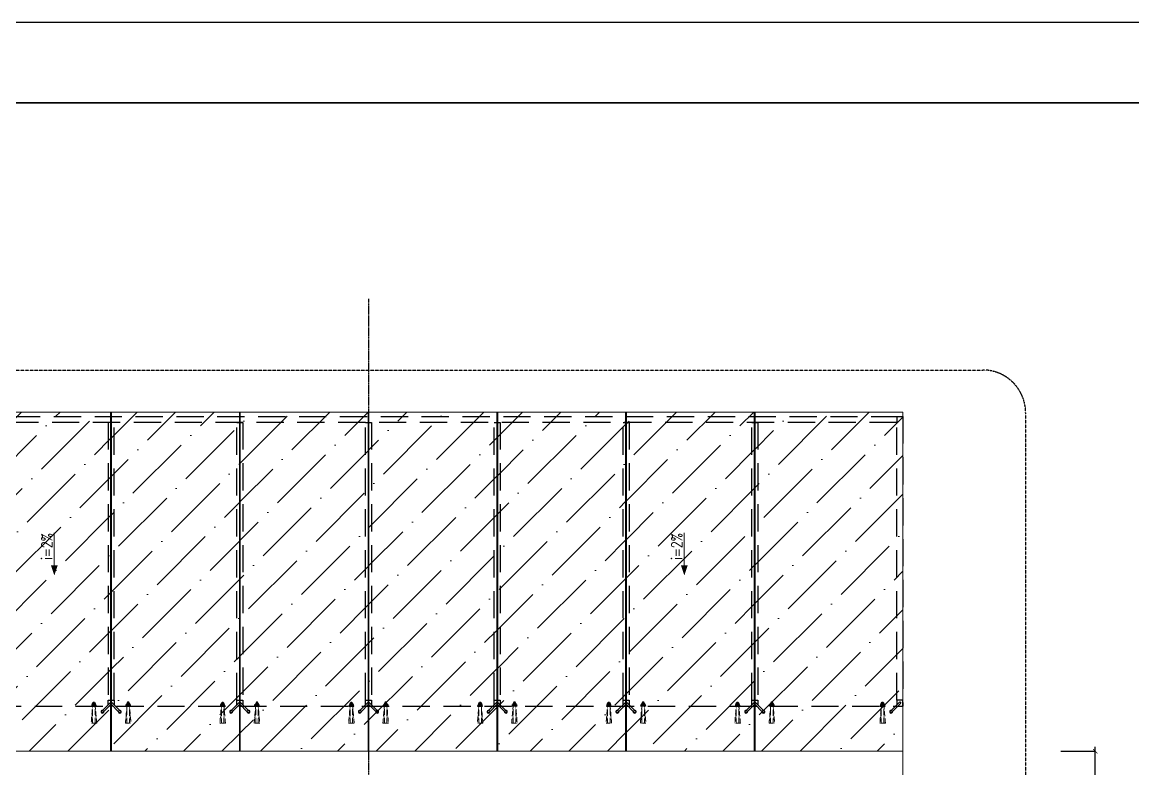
# Model space of a CAD drawing. Extents: x 134921 to 2525442, y -280073 to 23449.
# Drawn here: x 175665 to 188605, y 14751 to 23449 of the extents above; entities that cross this region are included whole.
import ezdxf
from ezdxf.enums import TextEntityAlignment as Align

# ---------------------------------------------------------------- set-up
doc = ezdxf.new("R2010")
doc.units = 0
doc.header["$PDMODE"] = 3
doc.header["$PDSIZE"] = 100
for name, pattern in [('DASH2', [0.375, 0.25, -0.125]), ('DASHED2', [9.525, 6.35, -3.175]), ('X_GRID$0$CENTER', [2, 1.25, -0.25, 0.25, -0.25])]:
    doc.linetypes.add(name, pattern=pattern)
doc.layers.get('0').update_dxf_attribs({"linetype": 'CONTINUOUS'})
doc.layers.get('Defpoints').update_dxf_attribs({"linetype": 'CONTINUOUS'})
for name, color, linetype, lineweight in [('A - Hatch', 251, 'CONTINUOUS', 5), ('a khuat', 5, 'DASHED2', 15), ('a text', 7, 'CONTINUOUS', 5), ('a thiet bi', 146, 'CONTINUOUS', 9), ('A-STAIRS', 7, 'CONTINUOUS', 20), ('DIA HINH', 8, 'CONTINUOUS', 5), ('Kinh', 5, 'CONTINUOUS', 13), ('TEXT', 7, 'CONTINUOUS', 5), ('X_GRID$0$symb', 6, 'CONTINUOUS', 25)]:
    doc.layers.add(name, color=color, linetype=linetype, lineweight=lineweight)
for name, color, linetype in [('A-OVER', 1, 'DASHED2'), ('chuyen-chi-tiet', 30, 'CONTINUOUS'), ('htch', 8, 'CONTINUOUS'), ('Steel', 7, 'CONTINUOUS'), ('X_GRID$0$A-GRID 1', 253, 'X_GRID$0$CENTER')]:
    doc.layers.add(name, color=color, linetype=linetype)
doc.styles.add('dim 1', font='romans.shx', dxfattribs={"width": 0.8})
doc.styles.add('TEXT', font='VHARIAL_1.TTF')
doc.dimstyles.new('Copy of KT-150', dxfattribs={"dimscale": 150, "dimtxt": 2, "dimasz": 0.5, "dimexe": 0, "dimexo": 0, "dimgap": 0.5, "dimtad": 1, "dimrnd": 5, "dimdsep": 46, "dimtxsty": 'TEXT', "dimblk": 'ARCHTICK', "dimcen": 0, "dimdle": 0.5, "dimclrd": 24, "dimclre": 24, "dimclrt": 7, "dimadec": 0, "dimazin": 0, "dimtfac": 0.005556, "dimtix": 1, "dimtmove": 2, "dimatfit": 3, "dimfxl": 1, "dimtolj": 1, "dimtzin": 0, "dimarcsym": 1})
pattern_1 = [(45, (-207399.62, 0), (168.3798, 617.3926), [793.75, -158.75, 0, -158.75])]

# ---------------------------------------------------------------- blocks, each defined once
blk = doc.blocks.new('_ArchTick')
at = {"color": 0, "linetype": 'ByBlock', "const_width": 0.15}
blk.add_lwpolyline([(-0.5, -0.5), (0.5, 0.5)], dxfattribs=at)
blk = doc.blocks.new('*D29')
at = {"layer": 'Defpoints', "color": 0, "transparency": 16777216}
for p in [(187357, 14957), (188168, 14957), (187357, 11057)]:
    blk.add_point(p, dxfattribs=at)
at = {"layer": 'DIA HINH', "color": 24, "lineweight": -2, "transparency": 16777216}
for p, q in [((187768, 14957), (188168, 14957)), ((188168, 11007), (188168, 15007)), ((187768, 11057), (188168, 11057))]:
    blk.add_line(p, q, dxfattribs=at)
at = {"layer": 'DIA HINH', "color": 24, "lineweight": -2, "transparency": 16777216, "xscale": 50, "yscale": 50, "zscale": 50}
for p, rotation in [((188168, 14957), 90), ((188168, 11057), 270)]:
    blk.add_blockref('_ArchTick', p, dxfattribs=dict(at, rotation=rotation))
at = {"layer": 'DIA HINH', "color": 7, "transparency": 16777216, "insert": (188016, 13007), "char_height": 200, "attachment_point": 5, "rotation": 90, "style": 'TEXT'}
blk.add_mtext('\\A1;3900', dxfattribs=at)

msp = doc.modelspace()

# ---------------------------------------------------------------- hatches: boundary and pattern name
at = {"layer": 'A - Hatch'}
h = msp.add_hatch(dxfattribs=at)
h.set_pattern_fill('ANSI36', color=8, scale=100)
h.set_pattern_definition(pattern_1)
h.paths.add_polyline_path([(175205.476, 18907.016), (176695.476, 18907.016), (176695.476, 14957.016), (175205.476, 14957.016)])
h = msp.add_hatch(dxfattribs=at)
h.set_pattern_fill('ANSI36', color=8, scale=100)
h.set_pattern_definition(pattern_1)
h.paths.add_polyline_path([(178195.476, 18907.016), (176705.476, 18907.016), (176705.476, 14957.016), (178195.476, 14957.016)])
h = msp.add_hatch(dxfattribs=at)
h.set_pattern_fill('ANSI36', color=8, scale=100)
h.set_pattern_definition(pattern_1)
h.paths.add_polyline_path([(178205.476, 18907.016), (179695.476, 18907.016), (179695.476, 14957.016), (178205.476, 14957.016)])
h = msp.add_hatch(dxfattribs=at)
h.set_pattern_fill('ANSI36', color=8, scale=100)
h.set_pattern_definition(pattern_1)
h.paths.add_polyline_path([(181195.476, 18907.016), (179705.476, 18907.016), (179705.476, 14957.016), (181195.476, 14957.016)])
h = msp.add_hatch(dxfattribs=at)
h.set_pattern_fill('ANSI36', color=8, scale=100)
h.set_pattern_definition(pattern_1)
h.paths.add_polyline_path([(181205.476, 18907.016), (182695.476, 18907.016), (182695.476, 14957.016), (181205.476, 14957.016)])
h.paths.add_polyline_path([(184195.476, 18907.016), (182705.476, 18907.016), (182705.476, 14957.016), (184195.476, 14957.016)])
h.paths.add_polyline_path([(184205.476, 18907.016), (185925.476, 18907.016), (185925.476, 14957.016), (184205.476, 14957.016)])

# ---------------------------------------------------------------- linework, layer by layer
at = {"color": 4}
msp.add_lwpolyline([(137825.171, -24613.545), (203365.318, -24613.545), (203365.318, 22511.027), (137825.171, 22511.027)], close=True, dxfattribs=at)
at = {"layer": 'A - Hatch', "color": 8}
msp.add_line((184200.476, 18857.016), (184200.476, 18907.016), dxfattribs=at)
at = {"layer": 'a khuat', "color": 8, "ltscale": 0.2}
for points in [[(176485.476, 15482.016), (176468.839, 15284.716), (176532.816, 15284.716), (176515.476, 15482.016)], [(176485.476, 15482.016), (176485.476, 15284.716), (176515.476, 15284.716), (176515.476, 15482.016)], [(176915.476, 15482.016), (176932.114, 15284.716), (176868.137, 15284.716), (176885.476, 15482.016)], [(176915.476, 15482.016), (176915.476, 15284.716), (176885.476, 15284.716), (176885.476, 15482.016)], [(177985.476, 15482.016), (177968.839, 15284.716), (178032.816, 15284.716), (178015.476, 15482.016)], [(177985.476, 15482.016), (177985.476, 15284.716), (178015.476, 15284.716), (178015.476, 15482.016)], [(178415.476, 15482.016), (178432.114, 15284.716), (178368.137, 15284.716), (178385.476, 15482.016)], [(178415.476, 15482.016), (178415.476, 15284.716), (178385.476, 15284.716), (178385.476, 15482.016)], [(179485.476, 15482.016), (179468.839, 15284.716), (179532.816, 15284.716), (179515.476, 15482.016)], [(179485.476, 15482.016), (179485.476, 15284.716), (179515.476, 15284.716), (179515.476, 15482.016)], [(179915.476, 15482.016), (179932.114, 15284.716), (179868.137, 15284.716), (179885.476, 15482.016)], [(179915.476, 15482.016), (179915.476, 15284.716), (179885.476, 15284.716), (179885.476, 15482.016)], [(180985.476, 15482.016), (180968.839, 15284.716), (181032.816, 15284.716), (181015.476, 15482.016)], [(180985.476, 15482.016), (180985.476, 15284.716), (181015.476, 15284.716), (181015.476, 15482.016)], [(181415.476, 15482.016), (181432.114, 15284.716), (181368.137, 15284.716), (181385.476, 15482.016)], [(181415.476, 15482.016), (181415.476, 15284.716), (181385.476, 15284.716), (181385.476, 15482.016)], [(182485.476, 15482.016), (182468.839, 15284.716), (182532.816, 15284.716), (182515.476, 15482.016)], [(182485.476, 15482.016), (182485.476, 15284.716), (182515.476, 15284.716), (182515.476, 15482.016)], [(182915.476, 15482.016), (182932.114, 15284.716), (182868.137, 15284.716), (182885.476, 15482.016)], [(182915.476, 15482.016), (182915.476, 15284.716), (182885.476, 15284.716), (182885.476, 15482.016)], [(183985.476, 15482.016), (183968.839, 15284.716), (184032.816, 15284.716), (184015.476, 15482.016)], [(183985.476, 15482.016), (183985.476, 15284.716), (184015.476, 15284.716), (184015.476, 15482.016)], [(184415.476, 15482.016), (184432.114, 15284.716), (184368.137, 15284.716), (184385.476, 15482.016)], [(184415.476, 15482.016), (184415.476, 15284.716), (184385.476, 15284.716), (184385.476, 15482.016)], [(185675.476, 15482.016), (185658.839, 15284.716), (185722.816, 15284.716), (185705.476, 15482.016)], [(185675.476, 15482.016), (185675.476, 15284.716), (185705.476, 15284.716), (185705.476, 15482.016)]]:
    msp.add_lwpolyline(points, dxfattribs=at)
at = {"layer": 'a text', "color": 8, "ltscale": 0.01}
for p, q in [((176039.315, 17122.83), (176039.315, 17498.346)), ((183380.108, 17122.83), (183380.108, 17498.346))]:
    msp.add_line(p, q, dxfattribs=at)
at = {"layer": 'a text', "color": 8, "ltscale": 0.01, "flags": 128}
for points in [[(176039.315, 17002.83, 0, 80, 0), (176039.315, 17122.83, 80, 80, 0)], [(183380.108, 17002.83, 0, 80, 0), (183380.108, 17122.83, 80, 80, 0)]]:
    msp.add_lwpolyline(points, format="xyseb", dxfattribs=at)
at = {"layer": 'a thiet bi', "color": 8}
for p, q in [((156986.179, 18907.016), (185925.476, 18907.016)), ((185925.476, 18907.016), (185925.476, 14957.016)), ((152475.476, 14957.016), (185925.476, 14957.016))]:
    msp.add_line(p, q, dxfattribs=at)
at = {"layer": 'A-OVER', "color": 8, "ltscale": 50}
for p, q in [((176665.476, 18787.016), (176665.476, 15552.016)), ((176735.476, 15552.016), (176735.476, 18787.016)), ((152475.476, 15482.016), (185925.476, 15482.016))]:
    msp.add_line(p, q, dxfattribs=at)
for points in [[(156983.242, 18857.016), (185855.476, 18857.016), (185855.476, 18787.016), (156975.694, 18787.016)], [(178165.476, 15552.016), (178165.476, 18787.016), (178235.476, 18787.016), (178235.476, 15552.016)], [(179665.476, 15552.016), (179665.476, 18787.016), (179735.476, 18787.016), (179735.476, 15552.016)], [(181165.476, 15552.016), (181165.476, 18787.016), (181235.476, 18787.016), (181235.476, 15552.016)], [(182665.476, 15552.016), (182665.476, 18787.016), (182735.476, 18787.016), (182735.476, 15552.016)], [(184165.476, 15552.016), (184165.476, 18787.016), (184235.476, 18787.016), (184235.476, 15552.016)], [(185855.476, 15552.016), (185855.476, 18857.016), (185925.476, 18857.016), (185925.476, 15482.016)]]:
    msp.add_lwpolyline(points, dxfattribs=at)
at = {"layer": 'A-STAIRS', "color": 8, "ltscale": 400}
msp.add_line((185925.476, 15482.016), (185925.476, 11282.016), dxfattribs=at)
at = {"layer": 'chuyen-chi-tiet', "linetype": 'DASH2', "ltscale": 5}
msp.add_lwpolyline([(151075.269, 19397.17), (186857.191, 19397.17, -0.414213562), (187357.191, 18897.17), (187357.191, 6437.394, -0.414213562), (186857.191, 5937.394), (151075.269, 5937.394, -0.414213562), (150575.269, 6437.394), (150575.269, 18897.17, -0.414213562)], format="xyb", close=True, dxfattribs=at)
at = {"layer": 'Defpoints'}
msp.add_lwpolyline([(134920.621, -25556.171), (134920.621, 23448.829), (204303.121, 23448.829), (204303.121, -25556.171), (134920.621, -25556.171)], close=True, dxfattribs=at)
at = {"layer": 'htch', "color": 8, "ltscale": 50}
for p, q in [((176700.476, 18857.016), (176700.476, 14957.016)), ((178200.476, 18857.016), (178200.476, 14957.016)), ((179700.476, 18857.016), (179700.476, 14957.016)), ((181200.476, 18857.016), (181200.476, 14957.016)), ((182700.476, 18857.016), (182700.476, 14957.016)), ((184200.476, 18857.016), (184200.476, 14957.016))]:
    msp.add_line(p, q, dxfattribs=at)
at = {"layer": 'Kinh', "color": 8}
for points in [[(175205.476, 18907.016), (176695.476, 18907.016), (176695.476, 14957.016), (175205.476, 14957.016)], [(178195.476, 18907.016), (176705.476, 18907.016), (176705.476, 14957.016), (178195.476, 14957.016)], [(178205.476, 18907.016), (179695.476, 18907.016), (179695.476, 14957.016), (178205.476, 14957.016)], [(181195.476, 18907.016), (179705.476, 18907.016), (179705.476, 14957.016), (181195.476, 14957.016)], [(181205.476, 18907.016), (182695.476, 18907.016), (182695.476, 14957.016), (181205.476, 14957.016)], [(184195.476, 18907.016), (182705.476, 18907.016), (182705.476, 14957.016), (184195.476, 14957.016)], [(184205.476, 18907.016), (185925.476, 18907.016), (185925.476, 14957.016), (184205.476, 14957.016)]]:
    msp.add_lwpolyline(points, close=True, dxfattribs=at)
at = {"layer": 'Steel', "color": 8}
for p, q in [((176700.476, 15531.158), (176599.279, 15429.961)), ((176700.476, 15531.158), (176801.674, 15429.961)), ((178200.476, 15531.158), (178099.279, 15429.961)), ((178200.476, 15531.158), (178301.674, 15429.961)), ((179700.476, 15531.158), (179599.279, 15429.961)), ((179700.476, 15531.158), (179801.674, 15429.961)), ((181200.476, 15531.158), (181099.279, 15429.961)), ((181200.476, 15531.158), (181301.674, 15429.961)), ((182700.476, 15531.158), (182599.279, 15429.961)), ((182700.476, 15531.158), (182801.674, 15429.961)), ((184200.476, 15531.158), (184099.279, 15429.961)), ((184200.476, 15531.158), (184301.674, 15429.961)), ((185890.476, 15531.158), (185789.279, 15429.961)), ((185890.476, 15531.158), (185904.619, 15517.016)), ((176700.476, 15502.874), (176613.421, 15415.819)), ((176700.476, 15502.874), (176787.532, 15415.819)), ((178200.476, 15502.874), (178113.421, 15415.819)), ((178200.476, 15502.874), (178287.532, 15415.819)), ((179700.476, 15502.874), (179613.421, 15415.819)), ((179700.476, 15502.874), (179787.532, 15415.819)), ((181200.476, 15502.874), (181113.421, 15415.819)), ((181200.476, 15502.874), (181287.532, 15415.819)), ((182700.476, 15502.874), (182613.421, 15415.819)), ((182700.476, 15502.874), (182787.532, 15415.819)), ((184200.476, 15502.874), (184113.421, 15415.819)), ((184200.476, 15502.874), (184287.532, 15415.819)), ((185904.619, 15517.016), (185803.421, 15415.819))]:
    msp.add_line(p, q, dxfattribs=at)
at = {"layer": 'Steel', "color": 8, "ltscale": 0.2}
for p, q in [((176523.785, 15486.173), (176477.168, 15486.173)), ((176877.168, 15486.173), (176923.785, 15486.173)), ((178023.785, 15486.173), (177977.168, 15486.173)), ((178377.168, 15486.173), (178423.785, 15486.173)), ((179523.785, 15486.173), (179477.168, 15486.173)), ((179877.168, 15486.173), (179923.785, 15486.173)), ((181023.785, 15486.173), (180977.168, 15486.173)), ((181377.168, 15486.173), (181423.785, 15486.173)), ((182523.785, 15486.173), (182477.168, 15486.173)), ((182877.168, 15486.173), (182923.785, 15486.173)), ((184023.785, 15486.173), (183977.168, 15486.173)), ((184377.168, 15486.173), (184423.785, 15486.173)), ((185713.785, 15486.173), (185667.168, 15486.173))]:
    msp.add_line(p, q, dxfattribs=at)
at = {"layer": 'Steel', "color": 8}
for points in [[(176665.476, 15496.158), (176665.476, 15552.016), (176735.476, 15552.016), (176735.476, 15496.158)], [(178165.476, 15496.158), (178165.476, 15552.016), (178235.476, 15552.016), (178235.476, 15496.158)], [(179665.476, 15496.158), (179665.476, 15552.016), (179735.476, 15552.016), (179735.476, 15496.158)], [(181165.476, 15496.158), (181165.476, 15552.016), (181235.476, 15552.016), (181235.476, 15496.158)], [(182665.476, 15496.158), (182665.476, 15552.016), (182735.476, 15552.016), (182735.476, 15496.158)], [(184165.476, 15496.158), (184165.476, 15552.016), (184235.476, 15552.016), (184235.476, 15496.158)], [(185869.619, 15482.016), (185925.476, 15482.016), (185925.476, 15552.016), (185855.476, 15552.016), (185855.476, 15496.158)], [(176721.334, 15482.016), (176679.619, 15482.016)], [(178221.334, 15482.016), (178179.619, 15482.016)], [(179721.334, 15482.016), (179679.619, 15482.016)], [(181221.334, 15482.016), (181179.619, 15482.016)], [(182721.334, 15482.016), (182679.619, 15482.016)], [(184221.334, 15482.016), (184179.619, 15482.016)]]:
    msp.add_lwpolyline(points, dxfattribs=at)
at = {"layer": 'Steel', "color": 8, "ltscale": 0.2}
for points in [[(176472.053, 15486.173), (176472.053, 15482.016), (176528.9, 15482.016), (176528.9, 15486.173)], [(176477.168, 15501.412), (176477.168, 15486.173), (176523.785, 15486.173), (176523.785, 15501.412)], [(176928.9, 15486.173), (176928.9, 15482.016), (176872.053, 15482.016), (176872.053, 15486.173)], [(176923.785, 15501.412), (176923.785, 15486.173), (176877.168, 15486.173), (176877.168, 15501.412)], [(177972.053, 15486.173), (177972.053, 15482.016), (178028.9, 15482.016), (178028.9, 15486.173)], [(177977.168, 15501.412), (177977.168, 15486.173), (178023.785, 15486.173), (178023.785, 15501.412)], [(178428.9, 15486.173), (178428.9, 15482.016), (178372.053, 15482.016), (178372.053, 15486.173)], [(178423.785, 15501.412), (178423.785, 15486.173), (178377.168, 15486.173), (178377.168, 15501.412)], [(179472.053, 15486.173), (179472.053, 15482.016), (179528.9, 15482.016), (179528.9, 15486.173)], [(179477.168, 15501.412), (179477.168, 15486.173), (179523.785, 15486.173), (179523.785, 15501.412)], [(179928.9, 15486.173), (179928.9, 15482.016), (179872.053, 15482.016), (179872.053, 15486.173)], [(179923.785, 15501.412), (179923.785, 15486.173), (179877.168, 15486.173), (179877.168, 15501.412)], [(180972.053, 15486.173), (180972.053, 15482.016), (181028.9, 15482.016), (181028.9, 15486.173)], [(180977.168, 15501.412), (180977.168, 15486.173), (181023.785, 15486.173), (181023.785, 15501.412)], [(181428.9, 15486.173), (181428.9, 15482.016), (181372.053, 15482.016), (181372.053, 15486.173)], [(181423.785, 15501.412), (181423.785, 15486.173), (181377.168, 15486.173), (181377.168, 15501.412)], [(182472.053, 15486.173), (182472.053, 15482.016), (182528.9, 15482.016), (182528.9, 15486.173)], [(182477.168, 15501.412), (182477.168, 15486.173), (182523.785, 15486.173), (182523.785, 15501.412)], [(182928.9, 15486.173), (182928.9, 15482.016), (182872.053, 15482.016), (182872.053, 15486.173)], [(182923.785, 15501.412), (182923.785, 15486.173), (182877.168, 15486.173), (182877.168, 15501.412)], [(183972.053, 15486.173), (183972.053, 15482.016), (184028.9, 15482.016), (184028.9, 15486.173)], [(183977.168, 15501.412), (183977.168, 15486.173), (184023.785, 15486.173), (184023.785, 15501.412)], [(184428.9, 15486.173), (184428.9, 15482.016), (184372.053, 15482.016), (184372.053, 15486.173)], [(184423.785, 15501.412), (184423.785, 15486.173), (184377.168, 15486.173), (184377.168, 15501.412)], [(185662.053, 15486.173), (185662.053, 15482.016), (185718.9, 15482.016), (185718.9, 15486.173)], [(185667.168, 15501.412), (185667.168, 15486.173), (185713.785, 15486.173), (185713.785, 15501.412)]]:
    msp.add_lwpolyline(points, close=True, dxfattribs=at)
for points in [[(176485.476, 15513.412), (176493.452, 15526.261)], [(176485.476, 15513.412), (176485.476, 15501.412)], [(176485.476, 15513.412), (176515.476, 15513.412)], [(176515.476, 15507.412), (176485.476, 15513.412)], [(176485.476, 15507.412), (176515.476, 15507.412)], [(176515.476, 15501.412), (176485.476, 15507.412)], [(176485.476, 15501.412), (176515.476, 15501.412)], [(176492.157, 15496.008), (176492.157, 15486.173)], [(176493.452, 15526.261), (176507.501, 15526.261), (176515.476, 15513.412), (176515.476, 15501.412)], [(176508.593, 15496.008), (176508.593, 15486.173)], [(176907.501, 15526.261), (176893.452, 15526.261), (176885.476, 15513.412), (176885.476, 15501.412)], [(176915.476, 15513.412), (176885.476, 15513.412)], [(176885.476, 15507.412), (176915.476, 15513.412)], [(176915.476, 15507.412), (176885.476, 15507.412)], [(176885.476, 15501.412), (176915.476, 15507.412)], [(176915.476, 15501.412), (176885.476, 15501.412)], [(176892.36, 15496.008), (176892.36, 15486.173)], [(176915.476, 15513.412), (176907.501, 15526.261)], [(176908.796, 15496.008), (176908.796, 15486.173)], [(176915.476, 15513.412), (176915.476, 15501.412)], [(177985.476, 15513.412), (177993.452, 15526.261)], [(177985.476, 15513.412), (177985.476, 15501.412)], [(177985.476, 15513.412), (178015.476, 15513.412)], [(178015.476, 15507.412), (177985.476, 15513.412)], [(177985.476, 15507.412), (178015.476, 15507.412)], [(178015.476, 15501.412), (177985.476, 15507.412)], [(177985.476, 15501.412), (178015.476, 15501.412)], [(177992.157, 15496.008), (177992.157, 15486.173)], [(177993.452, 15526.261), (178007.501, 15526.261), (178015.476, 15513.412), (178015.476, 15501.412)], [(178008.593, 15496.008), (178008.593, 15486.173)], [(178407.501, 15526.261), (178393.452, 15526.261), (178385.476, 15513.412), (178385.476, 15501.412)], [(178415.476, 15513.412), (178385.476, 15513.412)], [(178385.476, 15507.412), (178415.476, 15513.412)], [(178415.476, 15507.412), (178385.476, 15507.412)], [(178385.476, 15501.412), (178415.476, 15507.412)], [(178415.476, 15501.412), (178385.476, 15501.412)], [(178392.36, 15496.008), (178392.36, 15486.173)], [(178415.476, 15513.412), (178407.501, 15526.261)], [(178408.796, 15496.008), (178408.796, 15486.173)], [(178415.476, 15513.412), (178415.476, 15501.412)], [(179485.476, 15513.412), (179493.452, 15526.261)], [(179485.476, 15513.412), (179485.476, 15501.412)], [(179485.476, 15513.412), (179515.476, 15513.412)], [(179515.476, 15507.412), (179485.476, 15513.412)], [(179485.476, 15507.412), (179515.476, 15507.412)], [(179515.476, 15501.412), (179485.476, 15507.412)], [(179485.476, 15501.412), (179515.476, 15501.412)], [(179492.157, 15496.008), (179492.157, 15486.173)], [(179493.452, 15526.261), (179507.501, 15526.261), (179515.476, 15513.412), (179515.476, 15501.412)], [(179508.593, 15496.008), (179508.593, 15486.173)], [(179907.501, 15526.261), (179893.452, 15526.261), (179885.476, 15513.412), (179885.476, 15501.412)], [(179915.476, 15513.412), (179885.476, 15513.412)], [(179885.476, 15507.412), (179915.476, 15513.412)], [(179915.476, 15507.412), (179885.476, 15507.412)], [(179885.476, 15501.412), (179915.476, 15507.412)], [(179915.476, 15501.412), (179885.476, 15501.412)], [(179892.36, 15496.008), (179892.36, 15486.173)], [(179915.476, 15513.412), (179907.501, 15526.261)], [(179908.796, 15496.008), (179908.796, 15486.173)], [(179915.476, 15513.412), (179915.476, 15501.412)], [(180985.476, 15513.412), (180993.452, 15526.261)], [(180985.476, 15513.412), (180985.476, 15501.412)], [(180985.476, 15513.412), (181015.476, 15513.412)], [(181015.476, 15507.412), (180985.476, 15513.412)], [(180985.476, 15507.412), (181015.476, 15507.412)], [(181015.476, 15501.412), (180985.476, 15507.412)], [(180985.476, 15501.412), (181015.476, 15501.412)], [(180992.157, 15496.008), (180992.157, 15486.173)], [(180993.452, 15526.261), (181007.501, 15526.261), (181015.476, 15513.412), (181015.476, 15501.412)], [(181008.593, 15496.008), (181008.593, 15486.173)], [(181407.501, 15526.261), (181393.452, 15526.261), (181385.476, 15513.412), (181385.476, 15501.412)], [(181415.476, 15513.412), (181385.476, 15513.412)], [(181385.476, 15507.412), (181415.476, 15513.412)], [(181415.476, 15507.412), (181385.476, 15507.412)], [(181385.476, 15501.412), (181415.476, 15507.412)], [(181415.476, 15501.412), (181385.476, 15501.412)], [(181392.36, 15496.008), (181392.36, 15486.173)], [(181415.476, 15513.412), (181407.501, 15526.261)], [(181408.796, 15496.008), (181408.796, 15486.173)], [(181415.476, 15513.412), (181415.476, 15501.412)], [(182485.476, 15513.412), (182493.452, 15526.261)], [(182485.476, 15513.412), (182485.476, 15501.412)], [(182485.476, 15513.412), (182515.476, 15513.412)], [(182515.476, 15507.412), (182485.476, 15513.412)], [(182485.476, 15507.412), (182515.476, 15507.412)], [(182515.476, 15501.412), (182485.476, 15507.412)], [(182485.476, 15501.412), (182515.476, 15501.412)], [(182492.157, 15496.008), (182492.157, 15486.173)], [(182493.452, 15526.261), (182507.501, 15526.261), (182515.476, 15513.412), (182515.476, 15501.412)], [(182508.593, 15496.008), (182508.593, 15486.173)], [(182907.501, 15526.261), (182893.452, 15526.261), (182885.476, 15513.412), (182885.476, 15501.412)], [(182915.476, 15513.412), (182885.476, 15513.412)], [(182885.476, 15507.412), (182915.476, 15513.412)], [(182915.476, 15507.412), (182885.476, 15507.412)], [(182885.476, 15501.412), (182915.476, 15507.412)], [(182915.476, 15501.412), (182885.476, 15501.412)], [(182892.36, 15496.008), (182892.36, 15486.173)], [(182915.476, 15513.412), (182907.501, 15526.261)], [(182908.796, 15496.008), (182908.796, 15486.173)], [(182915.476, 15513.412), (182915.476, 15501.412)], [(183985.476, 15513.412), (183993.452, 15526.261)], [(183985.476, 15513.412), (183985.476, 15501.412)], [(183985.476, 15513.412), (184015.476, 15513.412)], [(184015.476, 15507.412), (183985.476, 15513.412)], [(183985.476, 15507.412), (184015.476, 15507.412)], [(184015.476, 15501.412), (183985.476, 15507.412)], [(183985.476, 15501.412), (184015.476, 15501.412)], [(183992.157, 15496.008), (183992.157, 15486.173)], [(183993.452, 15526.261), (184007.501, 15526.261), (184015.476, 15513.412), (184015.476, 15501.412)], [(184008.593, 15496.008), (184008.593, 15486.173)], [(184407.501, 15526.261), (184393.452, 15526.261), (184385.476, 15513.412), (184385.476, 15501.412)], [(184415.476, 15513.412), (184385.476, 15513.412)], [(184385.476, 15507.412), (184415.476, 15513.412)], [(184415.476, 15507.412), (184385.476, 15507.412)], [(184385.476, 15501.412), (184415.476, 15507.412)], [(184415.476, 15501.412), (184385.476, 15501.412)], [(184392.36, 15496.008), (184392.36, 15486.173)], [(184415.476, 15513.412), (184407.501, 15526.261)], [(184408.796, 15496.008), (184408.796, 15486.173)], [(184415.476, 15513.412), (184415.476, 15501.412)], [(185675.476, 15513.412), (185683.452, 15526.261)], [(185675.476, 15513.412), (185675.476, 15501.412)], [(185675.476, 15513.412), (185705.476, 15513.412)], [(185705.476, 15507.412), (185675.476, 15513.412)], [(185675.476, 15507.412), (185705.476, 15507.412)], [(185705.476, 15501.412), (185675.476, 15507.412)], [(185675.476, 15501.412), (185705.476, 15501.412)], [(185682.157, 15496.008), (185682.157, 15486.173)], [(185683.452, 15526.261), (185697.501, 15526.261), (185705.476, 15513.412), (185705.476, 15501.412)], [(185698.593, 15496.008), (185698.593, 15486.173)]]:
    msp.add_lwpolyline(points, dxfattribs=at)
for centre in [(176600.476, 15417.016), (176800.476, 15417.016), (178100.476, 15417.016), (178300.476, 15417.016), (179600.476, 15417.016), (179800.476, 15417.016), (181100.476, 15417.016), (181300.476, 15417.016), (182600.476, 15417.016), (182800.476, 15417.016), (184100.476, 15417.016), (184300.476, 15417.016), (185790.476, 15417.016)]:
    msp.add_circle(centre, 13, dxfattribs=at)
for centre, radius, start, end in [((176482.227, 15496.342), 5.07, 90.6956579, 183.7810434), ((176486.964, 15496.215), 5.197, 357.7144192, 90.9465106), ((176497.561, 15496.008), 5.404, 90, 180), ((176503.189, 15496.008), 5.404, 0, 90), ((176513.997, 15496.008), 5.404, 90, 180), ((176518.554, 15496.178), 5.234, 358.1349907, 89.6687307), ((176600.476, 15417.016), 17, 81.0318791, 8.9681209), ((176800.476, 15417.016), 17, 171.0318791, 98.9681209), ((176882.399, 15496.178), 5.234, 90.3312693, 181.8650093), ((176886.956, 15496.008), 5.404, 360, 90), ((176897.764, 15496.008), 5.404, 90, 180), ((176903.392, 15496.008), 5.404, 360, 90), ((176913.989, 15496.215), 5.197, 89.0534894, 182.2855808), ((176918.726, 15496.342), 5.07, 356.2189566, 89.3043421), ((177982.227, 15496.342), 5.07, 90.6956579, 183.7810434), ((177986.964, 15496.215), 5.197, 357.7144192, 90.9465106), ((177997.561, 15496.008), 5.404, 90, 180), ((178003.189, 15496.008), 5.404, 0, 90), ((178013.997, 15496.008), 5.404, 90, 180), ((178018.554, 15496.178), 5.234, 358.1349907, 89.6687307), ((178100.476, 15417.016), 17, 81.0318791, 8.9681209), ((178300.476, 15417.016), 17, 171.0318791, 98.9681209), ((178382.399, 15496.178), 5.234, 90.3312693, 181.8650093), ((178386.956, 15496.008), 5.404, 360, 90), ((178397.764, 15496.008), 5.404, 90, 180), ((178403.392, 15496.008), 5.404, 360, 90), ((178413.989, 15496.215), 5.197, 89.0534894, 182.2855808), ((178418.726, 15496.342), 5.07, 356.2189566, 89.3043421), ((179482.227, 15496.342), 5.07, 90.6956579, 183.7810434), ((179486.964, 15496.215), 5.197, 357.7144192, 90.9465106), ((179497.561, 15496.008), 5.404, 90, 180), ((179503.189, 15496.008), 5.404, 0, 90), ((179513.997, 15496.008), 5.404, 90, 180), ((179518.554, 15496.178), 5.234, 358.1349907, 89.6687307), ((179600.476, 15417.016), 17, 81.0318791, 8.9681209), ((179800.476, 15417.016), 17, 171.0318791, 98.9681209), ((179882.399, 15496.178), 5.234, 90.3312693, 181.8650093), ((179886.956, 15496.008), 5.404, 360, 90), ((179897.764, 15496.008), 5.404, 90, 180), ((179903.392, 15496.008), 5.404, 360, 90), ((179913.989, 15496.215), 5.197, 89.0534894, 182.2855808), ((179918.726, 15496.342), 5.07, 356.2189566, 89.3043421), ((180982.227, 15496.342), 5.07, 90.6956579, 183.7810434), ((180986.964, 15496.215), 5.197, 357.7144192, 90.9465106), ((180997.561, 15496.008), 5.404, 90, 180), ((181003.189, 15496.008), 5.404, 0, 90), ((181013.997, 15496.008), 5.404, 90, 180), ((181018.554, 15496.178), 5.234, 358.1349907, 89.6687307), ((181100.476, 15417.016), 17, 81.0318791, 8.9681209), ((181300.476, 15417.016), 17, 171.0318791, 98.9681209), ((181382.399, 15496.178), 5.234, 90.3312693, 181.8650093), ((181386.956, 15496.008), 5.404, 360, 90), ((181397.764, 15496.008), 5.404, 90, 180), ((181403.392, 15496.008), 5.404, 360, 90), ((181413.989, 15496.215), 5.197, 89.0534894, 182.2855808), ((181418.726, 15496.342), 5.07, 356.2189566, 89.3043421), ((182482.227, 15496.342), 5.07, 90.6956579, 183.7810434), ((182486.964, 15496.215), 5.197, 357.7144192, 90.9465106), ((182497.561, 15496.008), 5.404, 90, 180), ((182503.189, 15496.008), 5.404, 0, 90), ((182513.997, 15496.008), 5.404, 90, 180), ((182518.554, 15496.178), 5.234, 358.1349907, 89.6687307), ((182600.476, 15417.016), 17, 81.0318791, 8.9681209), ((182800.476, 15417.016), 17, 171.0318791, 98.9681209), ((182882.399, 15496.178), 5.234, 90.3312693, 181.8650093), ((182886.956, 15496.008), 5.404, 360, 90), ((182897.764, 15496.008), 5.404, 90, 180), ((182903.392, 15496.008), 5.404, 360, 90), ((182913.989, 15496.215), 5.197, 89.0534894, 182.2855808), ((182918.726, 15496.342), 5.07, 356.2189566, 89.3043421), ((183982.227, 15496.342), 5.07, 90.6956579, 183.7810434), ((183986.964, 15496.215), 5.197, 357.7144192, 90.9465106), ((183997.561, 15496.008), 5.404, 90, 180), ((184003.189, 15496.008), 5.404, 0, 90), ((184013.997, 15496.008), 5.404, 90, 180), ((184018.554, 15496.178), 5.234, 358.1349907, 89.6687307), ((184100.476, 15417.016), 17, 81.0318791, 8.9681209), ((184300.476, 15417.016), 17, 171.0318791, 98.9681209), ((184382.399, 15496.178), 5.234, 90.3312693, 181.8650093), ((184386.956, 15496.008), 5.404, 360, 90), ((184397.764, 15496.008), 5.404, 90, 180), ((184403.392, 15496.008), 5.404, 360, 90), ((184413.989, 15496.215), 5.197, 89.0534894, 182.2855808), ((184418.726, 15496.342), 5.07, 356.2189566, 89.3043421), ((185672.227, 15496.342), 5.07, 90.6956579, 183.7810434), ((185676.964, 15496.215), 5.197, 357.7144192, 90.9465106), ((185687.561, 15496.008), 5.404, 90, 180), ((185693.189, 15496.008), 5.404, 0, 90), ((185703.997, 15496.008), 5.404, 90, 180), ((185708.554, 15496.178), 5.234, 358.1349907, 89.6687307), ((185790.476, 15417.016), 17, 81.0318791, 8.9681209)]:
    msp.add_arc(centre, radius, start, end, dxfattribs=at)
at = {"layer": 'TEXT'}
msp.add_lwpolyline([(152475.476, 14957.016), (152475.476, 18907.016), (185925.476, 18907.016), (185925.476, 14957.016)], dxfattribs=at)
at = {"layer": 'TEXT', "ltscale": 400}
msp.add_lwpolyline([(185925.476, 11282.016), (185925.476, 14957.016), (152475.476, 14957.016)], dxfattribs=at)
at = {"layer": 'X_GRID$0$A-GRID 1', "ltscale": 10}
msp.add_line((179700.476, 20224.377), (179700.476, 4741.145), dxfattribs=at)
at = {"layer": 'X_GRID$0$symb', "ltscale": 2}
msp.add_lwpolyline([(137825.171, 22511.027), (203365.318, 22511.027), (203365.318, -20323.545), (137825.171, -20323.545)], close=True, dxfattribs=at)

# ---------------------------------------------------------------- texts
at = {"layer": 'a text', "color": 8, "style": 'dim 1', "width": 0.75}
for p in [(176014.315, 17498.346), (183355.108, 17498.346)]:
    msp.add_text('i=2%%%', height=125, rotation=90, dxfattribs=at).set_placement(p, align=Align.RIGHT)

# ---------------------------------------------------------------- dimensions: what is measured, and where the dimension line sits
at = {"layer": 'DIA HINH'}
dim = msp.add_linear_dim(base=(188168.42, 14957.016), p1=(187357.191, 11057.016), p2=(187357.191, 14957.016), angle=90, dimstyle='Copy of KT-150', override={"dimscale": 100, "dimfxl": 4, "dimfxlon": 1}, dxfattribs=at)
dim.commit()
dim.dimension.update_dxf_attribs({"geometry": '*D29', "text_midpoint": (188016.237, 13007.016)})

doc.saveas('drawing.dxf')
